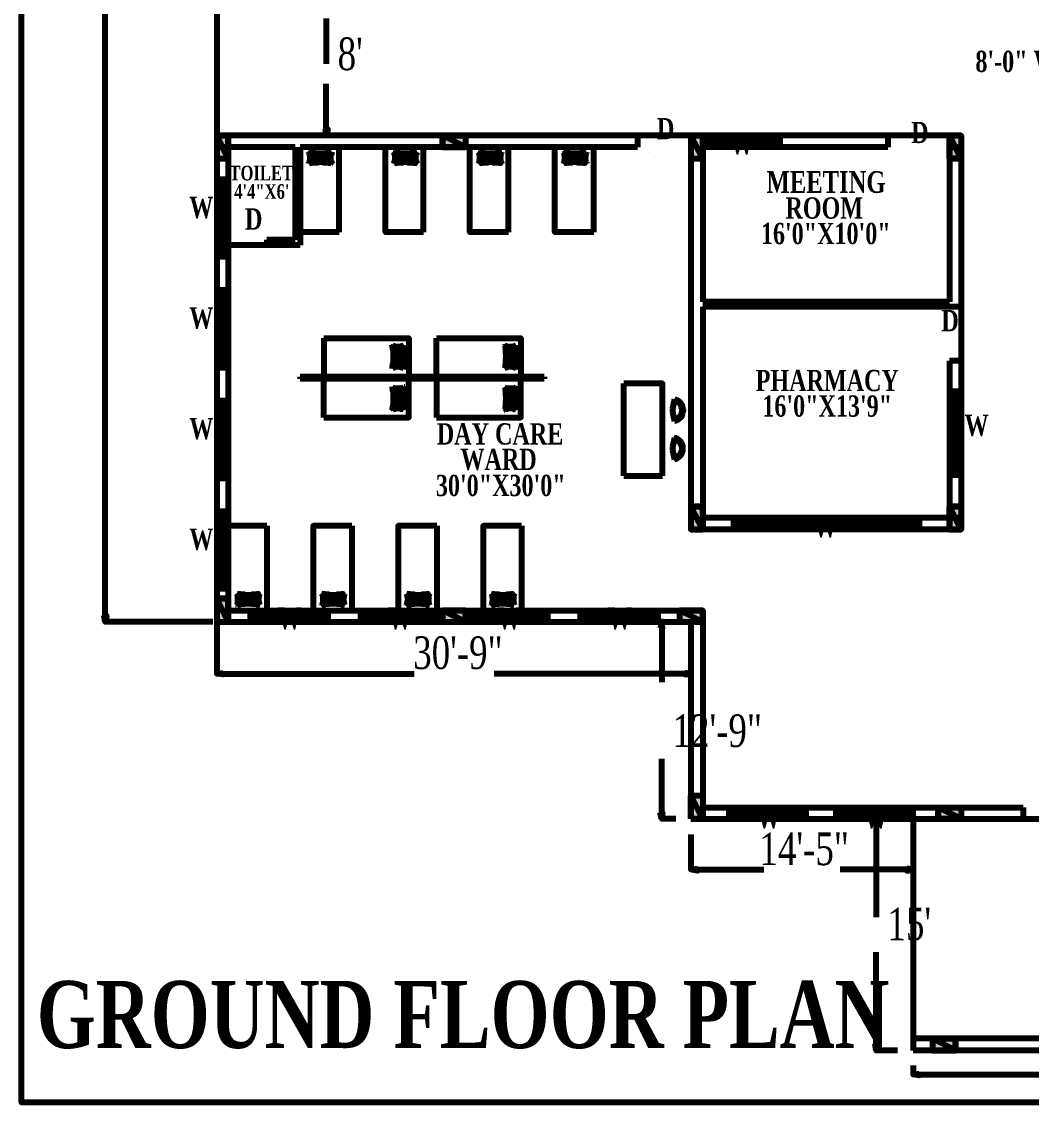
# Model space of a CAD drawing. Header units: inches. Extents: x -171 to -23, y 25 to 224.
# Drawn here: x -170.8 to -105.5, y 24.7 to 94.5 of the extents above; entities that cross this region are included whole.
import ezdxf

# ---------------------------------------------------------------- set-up
doc = ezdxf.new("R2010")
doc.units = ezdxf.units.IN
doc.header["$MEASUREMENT"] = 0
for name, color, linetype, lineweight in [('H', 7, 'CONTINUOUS', 100), ('P', 250, 'CONTINUOUS', 100), ('Text', 250, 'CONTINUOUS', 100)]:
    doc.layers.add(name, color=color, linetype=linetype, lineweight=lineweight)
doc.styles.get("Standard").update_dxf_attribs({"font": 'txt', "width": 0.75})

msp = doc.modelspace()

# ---------------------------------------------------------------- hatches: boundary and pattern name
at = {"layer": 'H', "linetype": 'Continuous'}
for color, points in [(0, [(-151.121, 87.593), (-150.968, 87.593), (-151.059, 87.195)]), (1, [(-157.414, 85.699), (-158.147, 87.195), (-158.147, 85.699), (-157.414, 85.699), (-158.147, 87.195), (-157.414, 87.195)]), (1, [(-142.048, 86.432), (-143.544, 87.195), (-143.544, 86.432), (-142.048, 86.432), (-143.544, 87.195), (-142.048, 87.195)]), (1, [(-126.712, 85.699), (-127.476, 87.195), (-127.476, 85.699), (-126.712, 85.699), (-127.476, 87.195), (-126.712, 87.195)]), (1, [(-110.002, 85.699), (-110.766, 87.195), (-110.766, 85.699), (-110.002, 85.699), (-110.766, 87.195), (-110.002, 87.195)]), (1, [(-126.712, 61.718), (-127.476, 63.215), (-127.476, 61.718), (-126.712, 61.718), (-127.476, 63.215), (-126.712, 63.215)]), (1, [(-110.002, 61.718), (-110.766, 63.215), (-110.766, 61.718), (-110.002, 61.718), (-110.766, 63.215), (-110.002, 63.215)]), (1, [(-157.414, 55.761), (-158.147, 57.258), (-158.147, 55.761), (-157.414, 55.761), (-158.147, 57.258), (-157.414, 57.258)]), (0, [(-165.417, 56.158), (-165.265, 56.158), (-165.356, 55.761)]), (1, [(-142.048, 55.761), (-143.544, 56.494), (-143.544, 55.761), (-142.048, 55.761), (-143.544, 56.494), (-142.048, 56.494)]), (1, [(-126.712, 55.761), (-128.209, 56.494), (-128.209, 55.761), (-126.712, 55.761), (-128.209, 56.494), (-126.712, 56.494)]), (0, [(-129.461, 55.333), (-129.309, 55.333), (-129.37, 55.761)]), (0, [(-157.719, 52.461), (-157.719, 52.339), (-158.147, 52.4)]), (0, [(-127.873, 52.461), (-127.873, 52.339), (-127.476, 52.4)]), (1, [(-126.712, 43.022), (-127.476, 44.519), (-127.476, 43.022), (-126.712, 43.022), (-127.476, 44.519), (-126.712, 44.519)]), (0, [(-129.461, 43.419), (-129.309, 43.419), (-129.37, 43.022)]), (1, [(-110.002, 43.022), (-111.499, 43.755), (-111.499, 43.022), (-110.002, 43.022), (-111.499, 43.755), (-110.002, 43.755)]), (0, [(-115.562, 42.594), (-115.44, 42.594), (-115.501, 43.022)]), (0, [(-127.048, 39.814), (-127.048, 39.662), (-127.476, 39.753)]), (0, [(-113.515, 39.814), (-113.515, 39.662), (-113.118, 39.753)]), (1, [(-110.368, 28.053), (-111.865, 28.817), (-111.865, 28.053), (-110.368, 28.053), (-111.865, 28.817), (-110.368, 28.817)]), (0, [(-115.562, 28.481), (-115.44, 28.481), (-115.501, 28.053)]), (0, [(-112.721, 26.556), (-112.721, 26.434), (-113.118, 26.495)])]:
    msp.add_hatch(color=color, dxfattribs=at).paths.add_polyline_path(points)

# ---------------------------------------------------------------- linework, layer by layer
at = {"layer": 'P', "color": 0, "linetype": 'Continuous'}
for points in [[(-34.882, 224.39), (-34.882, 24.693), (-170.763, 24.693), (-170.763, 224.39)], [(-165.356, 56.158), (-165.356, 127.337)], [(-158.147, 95.169), (-158.147, 55.761)], [(-151.059, 94.741), (-151.059, 91.808)], [(-151.059, 87.593), (-151.059, 90.525)], [(-151.121, 87.593), (-150.968, 87.593), (-151.059, 87.195), (-151.121, 87.593)], [(-127.476, 87.195), (-158.147, 87.195)], [(-157.414, 87.195), (-157.414, 76.351), (-157.414, 71.463)], [(-150.998, 87.195), (-151.059, 87.195)], [(-130.928, 87.195), (-130.928, 86.432)], [(-110.002, 87.195), (-126.712, 87.195)], [(-126.712, 87.195), (-126.712, 76.442)], [(-126.712, 86.432), (-126.712, 87.195), (-126.712, 86.432)], [(-126.712, 86.89), (-121.733, 86.89)], [(-126.712, 86.707), (-121.733, 86.707)], [(-121.733, 87.195), (-121.733, 86.432)], [(-114.737, 87.195), (-114.737, 86.432)], [(-110.766, 87.195), (-110.766, 76.442)], [(-110.002, 87.195), (-110.002, 61.718)], [(-153.076, 86.432), (-157.414, 86.432)], [(-153.412, 86.432), (-154.389, 86.432)], [(-153.076, 86.432), (-153.076, 80.444)], [(-142.048, 86.432), (-152.74, 86.432)], [(-130.928, 86.432), (-142.048, 86.432), (-152.74, 86.432)], [(-152.74, 86.432), (-152.74, 80.108)], [(-152.74, 86.432), (-152.74, 83.01), (-152.74, 86.432)], [(-150.235, 80.933), (-152.74, 80.933), (-152.74, 86.432)], [(-152.19, 85.363), (-152.159, 85.454), (-152.129, 85.546), (-152.098, 85.637), (-152.098, 85.729), (-152.098, 85.851), (-152.129, 85.943), (-152.159, 86.035), (-152.19, 86.126)], [(-152.19, 86.126), (-152.098, 86.096), (-152.006, 86.096), (-151.915, 86.065), (-151.823, 86.065), (-151.701, 86.035), (-151.609, 86.035), (-151.518, 86.035), (-151.426, 86.035), (-151.334, 86.035), (-151.243, 86.035), (-151.151, 86.035), (-151.059, 86.065), (-150.968, 86.065), (-150.876, 86.096), (-150.785, 86.096), (-150.693, 86.126)], [(-152.159, 86.096), (-152.19, 86.096)], [(-151.518, 86.004), (-152.19, 85.363)], [(-152.068, 86.096), (-152.159, 85.974)], [(-151.915, 86.065), (-152.129, 85.851)], [(-151.793, 86.035), (-152.129, 85.699)], [(-151.67, 86.004), (-152.129, 85.546)], [(-151.365, 86.004), (-152.006, 85.393)], [(-151.212, 86.035), (-151.823, 85.424)], [(-151.059, 86.035), (-151.67, 85.424)], [(-150.907, 86.065), (-151.518, 85.454)], [(-150.693, 86.096), (-151.365, 85.454)], [(-150.693, 86.126), (-150.723, 86.035), (-150.754, 85.943), (-150.785, 85.851), (-150.785, 85.729), (-150.785, 85.637), (-150.754, 85.546), (-150.723, 85.454), (-150.693, 85.363)], [(-150.235, 80.933), (-150.235, 86.432)], [(-147.241, 80.933), (-147.241, 86.432)], [(-144.766, 80.933), (-147.241, 80.933), (-147.241, 86.432)], [(-146.691, 86.096), (-146.722, 86.096)], [(-146.691, 85.363), (-146.66, 85.454), (-146.63, 85.546), (-146.599, 85.637), (-146.599, 85.729), (-146.599, 85.851), (-146.63, 85.943), (-146.66, 86.035), (-146.691, 86.126)], [(-146.691, 86.126), (-146.599, 86.096), (-146.508, 86.096), (-146.416, 86.065), (-146.324, 86.065), (-146.233, 86.035), (-146.141, 86.035), (-146.049, 86.035), (-145.958, 86.035), (-145.866, 86.035), (-145.775, 86.035), (-145.683, 86.035), (-145.591, 86.065), (-145.469, 86.065), (-145.377, 86.096), (-145.286, 86.096), (-145.194, 86.126)], [(-146.019, 86.004), (-146.691, 85.363)], [(-146.569, 86.096), (-146.66, 85.974)], [(-146.416, 86.065), (-146.66, 85.851)], [(-146.172, 86.004), (-146.66, 85.546)], [(-146.324, 86.035), (-146.63, 85.699)], [(-145.866, 86.004), (-146.508, 85.393)], [(-145.713, 86.035), (-146.324, 85.424)], [(-145.561, 86.035), (-146.172, 85.424)], [(-145.408, 86.065), (-146.019, 85.454)], [(-145.225, 86.096), (-145.866, 85.454)], [(-145.194, 86.126), (-145.225, 86.035), (-145.255, 85.943), (-145.286, 85.851), (-145.286, 85.729), (-145.286, 85.637), (-145.255, 85.546), (-145.225, 85.454), (-145.194, 85.363)], [(-144.766, 80.933), (-144.766, 86.432)], [(-141.773, 80.933), (-141.773, 86.432)], [(-139.268, 80.933), (-141.773, 80.933), (-141.773, 86.432)], [(-141.223, 85.363), (-141.162, 85.454), (-141.162, 85.546), (-141.131, 85.637), (-141.131, 85.729), (-141.131, 85.851), (-141.162, 85.943), (-141.162, 86.035), (-141.223, 86.126)], [(-141.192, 86.096), (-141.223, 86.096)], [(-141.192, 86.126), (-141.101, 86.096), (-141.009, 86.096), (-140.917, 86.065), (-140.826, 86.065), (-140.734, 86.035), (-140.642, 86.035), (-140.551, 86.035), (-140.459, 86.035), (-140.367, 86.035), (-140.276, 86.035), (-140.184, 86.035), (-140.092, 86.065), (-139.97, 86.065), (-139.879, 86.096), (-139.787, 86.096), (-139.695, 86.126)], [(-140.52, 86.004), (-141.192, 85.363)], [(-141.07, 86.096), (-141.162, 85.974)], [(-140.948, 86.065), (-141.162, 85.851)], [(-140.826, 86.035), (-141.162, 85.699)], [(-140.673, 86.004), (-141.162, 85.546)], [(-140.398, 86.004), (-141.009, 85.393)], [(-140.245, 86.035), (-140.826, 85.424)], [(-140.062, 86.035), (-140.673, 85.424)], [(-139.909, 86.065), (-140.52, 85.454)], [(-139.726, 86.096), (-140.398, 85.454)], [(-139.726, 86.126), (-139.756, 86.035), (-139.787, 85.943), (-139.787, 85.851), (-139.818, 85.729), (-139.787, 85.637), (-139.787, 85.546), (-139.756, 85.454), (-139.726, 85.363)], [(-139.268, 80.933), (-139.268, 86.432)], [(-136.274, 80.933), (-136.274, 86.432)], [(-133.769, 80.933), (-136.274, 80.933), (-136.274, 86.432)], [(-135.724, 85.363), (-135.663, 85.454), (-135.663, 85.546), (-135.632, 85.637), (-135.632, 85.729), (-135.632, 85.851), (-135.663, 85.943), (-135.663, 86.035), (-135.724, 86.126)], [(-135.724, 86.126), (-135.632, 86.096), (-135.541, 86.096), (-135.449, 86.065), (-135.357, 86.065), (-135.266, 86.035), (-135.174, 86.035), (-135.082, 86.035), (-134.991, 86.035), (-134.899, 86.035), (-134.777, 86.035), (-134.685, 86.035), (-134.594, 86.065), (-134.502, 86.065), (-134.41, 86.096), (-134.319, 86.096), (-134.227, 86.126)], [(-135.724, 86.096), (-135.724, 86.096)], [(-135.052, 86.004), (-135.724, 85.363)], [(-135.571, 86.096), (-135.693, 85.974)], [(-135.449, 86.065), (-135.663, 85.851)], [(-135.327, 86.035), (-135.663, 85.699)], [(-135.174, 86.004), (-135.663, 85.546)], [(-134.899, 86.004), (-135.541, 85.393)], [(-134.746, 86.035), (-135.357, 85.424)], [(-134.594, 86.035), (-135.205, 85.424)], [(-134.41, 86.065), (-135.052, 85.454)], [(-134.227, 86.096), (-134.899, 85.454)], [(-134.227, 86.126), (-134.258, 86.035), (-134.288, 85.943), (-134.288, 85.851), (-134.319, 85.729), (-134.288, 85.637), (-134.288, 85.546), (-134.258, 85.454), (-134.227, 85.363)], [(-133.769, 80.933), (-133.769, 86.432)], [(-130.225, 86.096), (-130.225, 86.096)], [(-127.476, 86.432), (-127.476, 61.718)], [(-114.737, 86.432), (-126.712, 86.432)], [(-150.693, 85.363), (-150.785, 85.393), (-150.876, 85.393), (-150.968, 85.424), (-151.059, 85.424), (-151.151, 85.424), (-151.243, 85.424), (-151.334, 85.454), (-151.426, 85.454), (-151.518, 85.454), (-151.609, 85.424), (-151.701, 85.424), (-151.823, 85.424), (-151.915, 85.424), (-152.006, 85.393), (-152.098, 85.393), (-152.19, 85.363)], [(-150.785, 85.882), (-151.212, 85.424)], [(-150.785, 85.729), (-151.09, 85.424)], [(-150.785, 85.607), (-150.968, 85.393)], [(-150.723, 85.454), (-150.815, 85.363)], [(-150.723, 85.363), (-150.723, 85.363)], [(-145.194, 85.363), (-145.286, 85.393), (-145.377, 85.393), (-145.469, 85.424), (-145.591, 85.424), (-145.683, 85.424), (-145.775, 85.424), (-145.866, 85.454), (-145.958, 85.454), (-146.049, 85.454), (-146.141, 85.424), (-146.233, 85.424), (-146.324, 85.424), (-146.416, 85.424), (-146.508, 85.393), (-146.599, 85.393), (-146.691, 85.363)], [(-145.286, 85.882), (-145.744, 85.424)], [(-145.316, 85.729), (-145.622, 85.424)], [(-145.286, 85.607), (-145.469, 85.393)], [(-145.255, 85.454), (-145.347, 85.363)], [(-145.225, 85.363), (-145.225, 85.363)], [(-139.695, 85.363), (-139.787, 85.393), (-139.879, 85.393), (-139.97, 85.424), (-140.092, 85.424), (-140.184, 85.424), (-140.276, 85.424), (-140.367, 85.454), (-140.459, 85.454), (-140.551, 85.454), (-140.642, 85.424), (-140.734, 85.424), (-140.826, 85.424), (-140.917, 85.424), (-141.009, 85.393), (-141.101, 85.393), (-141.192, 85.363)], [(-139.818, 85.882), (-140.245, 85.424)], [(-139.818, 85.729), (-140.123, 85.424)], [(-139.818, 85.607), (-139.97, 85.393)], [(-139.756, 85.454), (-139.848, 85.363)], [(-139.726, 85.363), (-139.726, 85.363)], [(-134.227, 85.363), (-134.319, 85.393), (-134.41, 85.393), (-134.502, 85.424), (-134.594, 85.424), (-134.685, 85.424), (-134.777, 85.424), (-134.899, 85.454), (-134.991, 85.454), (-135.082, 85.454), (-135.174, 85.424), (-135.266, 85.424), (-135.357, 85.424), (-135.449, 85.424), (-135.541, 85.393), (-135.632, 85.393), (-135.724, 85.363)], [(-134.319, 85.882), (-134.777, 85.424)], [(-134.319, 85.729), (-134.624, 85.424)], [(-134.319, 85.607), (-134.502, 85.393)], [(-134.288, 85.454), (-134.38, 85.363)], [(-134.227, 85.363), (-134.227, 85.363)], [(-158.147, 84.354), (-157.414, 84.354)], [(-157.841, 79.375), (-157.841, 84.354)], [(-157.689, 79.375), (-157.689, 84.354)], [(-153.076, 80.444), (-154.909, 80.444)], [(-154.909, 80.444), (-154.909, 80.108)], [(-152.74, 80.108), (-157.414, 80.108)], [(-158.147, 79.375), (-157.414, 79.375)], [(-158.147, 77.206), (-157.414, 77.206)], [(-157.841, 72.196), (-157.841, 77.206)], [(-157.689, 72.196), (-157.689, 77.206)], [(-110.766, 76.442), (-126.712, 76.442)], [(-110.002, 76.106), (-126.712, 76.106)], [(-126.712, 76.106), (-126.712, 62.481)], [(-151.212, 74.09), (-151.212, 71.585)], [(-151.212, 74.09), (-145.713, 74.09), (-145.713, 71.585)], [(-145.713, 74.09), (-145.713, 71.585)], [(-138.473, 74.09), (-138.473, 71.585), (-143.942, 71.585), (-143.942, 74.09)], [(-143.942, 74.09), (-138.473, 74.09), (-138.473, 71.585)], [(-146.813, 73.632), (-146.813, 73.601)], [(-146.783, 73.632), (-146.691, 73.601), (-146.599, 73.571), (-146.508, 73.54), (-146.416, 73.54), (-146.324, 73.54), (-146.233, 73.571), (-146.141, 73.601), (-146.049, 73.632)], [(-146.783, 72.135), (-146.783, 72.227), (-146.752, 72.349), (-146.752, 72.44), (-146.722, 72.532), (-146.722, 72.624), (-146.722, 72.715), (-146.722, 72.807), (-146.722, 72.899), (-146.722, 72.99), (-146.722, 73.082), (-146.722, 73.174), (-146.722, 73.265), (-146.752, 73.357), (-146.752, 73.448), (-146.783, 73.54), (-146.783, 73.632)], [(-146.691, 73.601), (-146.783, 73.51)], [(-146.569, 73.571), (-146.752, 73.357)], [(-146.447, 73.54), (-146.752, 73.235)], [(-146.08, 73.632), (-146.722, 72.96)], [(-146.263, 73.571), (-146.722, 73.112)], [(-146.111, 73.448), (-146.722, 72.807)], [(-145.958, 73.632), (-145.988, 73.54), (-146.019, 73.448), (-146.019, 73.357), (-146.019, 73.265), (-146.049, 73.174), (-146.049, 73.082), (-146.049, 72.99), (-146.049, 72.899), (-146.049, 72.807), (-146.049, 72.715), (-146.049, 72.624), (-146.019, 72.532), (-146.019, 72.44), (-146.019, 72.349), (-145.988, 72.227), (-145.958, 72.135)], [(-139.512, 73.632), (-139.543, 73.601)], [(-139.543, 73.632), (-139.451, 73.601), (-139.359, 73.571), (-139.268, 73.54), (-139.145, 73.54), (-139.054, 73.54), (-138.962, 73.571), (-138.871, 73.601), (-138.779, 73.632)], [(-139.512, 72.135), (-139.481, 72.227), (-139.481, 72.349), (-139.451, 72.44), (-139.451, 72.532), (-139.451, 72.624), (-139.451, 72.715), (-139.42, 72.807), (-139.42, 72.899), (-139.42, 72.99), (-139.451, 73.082), (-139.451, 73.174), (-139.451, 73.265), (-139.451, 73.357), (-139.481, 73.448), (-139.481, 73.54), (-139.512, 73.632)], [(-139.42, 73.601), (-139.512, 73.51)], [(-139.298, 73.571), (-139.512, 73.357)], [(-139.176, 73.54), (-139.481, 73.235)], [(-138.809, 73.632), (-139.451, 72.96)], [(-139.023, 73.571), (-139.451, 73.112)], [(-138.809, 73.448), (-139.451, 72.807)], [(-138.718, 73.632), (-138.718, 73.54), (-138.748, 73.448), (-138.748, 73.357), (-138.779, 73.265), (-138.779, 73.174), (-138.779, 73.082), (-138.779, 72.99), (-138.809, 72.899), (-138.779, 72.807), (-138.779, 72.715), (-138.779, 72.624), (-138.779, 72.532), (-138.748, 72.44), (-138.748, 72.349), (-138.718, 72.227), (-138.718, 72.135)], [(-146.141, 72.807), (-146.813, 72.165)], [(-146.141, 72.96), (-146.783, 72.349)], [(-146.141, 73.112), (-146.752, 72.501)], [(-146.111, 73.265), (-146.722, 72.654)], [(-146.141, 72.654), (-146.63, 72.196)], [(-138.871, 72.807), (-139.543, 72.165)], [(-138.871, 72.96), (-139.512, 72.349)], [(-138.871, 73.112), (-139.481, 72.501)], [(-138.84, 73.265), (-139.451, 72.654)], [(-138.871, 72.654), (-139.359, 72.196)], [(-158.147, 72.196), (-157.414, 72.196)], [(-146.049, 72.135), (-146.141, 72.165), (-146.233, 72.196), (-146.324, 72.227), (-146.416, 72.227), (-146.508, 72.227), (-146.599, 72.196), (-146.691, 72.165), (-146.783, 72.135)], [(-146.111, 72.532), (-146.447, 72.227)], [(-146.111, 72.41), (-146.324, 72.196)], [(-146.019, 72.257), (-146.111, 72.165)], [(-145.988, 72.165), (-146.019, 72.135)], [(-138.779, 72.135), (-138.871, 72.165), (-138.962, 72.196), (-139.054, 72.227), (-139.145, 72.227), (-139.268, 72.227), (-139.359, 72.196), (-139.451, 72.165), (-139.543, 72.135)], [(-138.871, 72.532), (-139.176, 72.227)], [(-138.84, 72.41), (-139.023, 72.196)], [(-138.718, 72.257), (-138.84, 72.165)], [(-138.718, 72.165), (-138.718, 72.135)], [(-110.002, 72.624), (-110.766, 72.624)], [(-110.766, 72.624), (-110.766, 62.481)], [(-157.414, 71.585), (-157.414, 65.048), (-157.414, 59.915), (-157.414, 56.494)], [(-136.976, 71.585), (-152.74, 71.585)], [(-152.74, 71.585), (-152.74, 71.463)], [(-136.976, 71.463), (-152.74, 71.463)], [(-151.212, 68.958), (-151.212, 71.463)], [(-151.212, 68.958), (-145.713, 68.958), (-145.713, 71.463)], [(-145.713, 68.958), (-145.713, 71.463)], [(-138.473, 68.958), (-138.473, 71.463), (-143.942, 71.463), (-143.942, 68.958)], [(-143.942, 68.958), (-138.473, 68.958), (-138.473, 71.463)], [(-136.976, 71.585), (-136.976, 71.463)], [(-146.141, 70.241), (-146.813, 70.913)], [(-146.783, 69.447), (-146.783, 69.538), (-146.752, 69.63), (-146.752, 69.722), (-146.722, 69.813), (-146.722, 69.905), (-146.722, 69.996), (-146.722, 70.088), (-146.722, 70.18), (-146.722, 70.271), (-146.722, 70.363), (-146.722, 70.485), (-146.722, 70.577), (-146.752, 70.669), (-146.752, 70.76), (-146.783, 70.852), (-146.783, 70.943)], [(-146.783, 70.913), (-146.691, 70.882), (-146.599, 70.852), (-146.508, 70.852), (-146.416, 70.852), (-146.324, 70.852), (-146.233, 70.852), (-146.141, 70.882), (-146.049, 70.913)], [(-146.141, 70.088), (-146.783, 70.73)], [(-146.141, 70.363), (-146.63, 70.852)], [(-146.111, 70.516), (-146.447, 70.852)], [(-146.111, 70.669), (-146.324, 70.852)], [(-146.019, 70.76), (-146.111, 70.882)], [(-145.958, 70.943), (-145.988, 70.852), (-146.019, 70.76), (-146.019, 70.669), (-146.019, 70.577), (-146.049, 70.485), (-146.049, 70.363), (-146.049, 70.271), (-146.049, 70.18), (-146.049, 70.088), (-146.049, 69.996), (-146.049, 69.905), (-146.019, 69.813), (-146.019, 69.722), (-146.019, 69.63), (-145.988, 69.538), (-145.958, 69.447)], [(-145.988, 70.913), (-146.019, 70.913)], [(-138.871, 70.241), (-139.543, 70.913)], [(-139.543, 70.913), (-139.451, 70.882), (-139.359, 70.852), (-139.268, 70.852), (-139.145, 70.852), (-139.054, 70.852), (-138.962, 70.852), (-138.871, 70.882), (-138.779, 70.913)], [(-139.512, 69.447), (-139.481, 69.538), (-139.481, 69.63), (-139.451, 69.722), (-139.451, 69.813), (-139.451, 69.905), (-139.451, 69.996), (-139.42, 70.088), (-139.42, 70.18), (-139.42, 70.271), (-139.451, 70.363), (-139.451, 70.485), (-139.451, 70.577), (-139.451, 70.669), (-139.481, 70.76), (-139.481, 70.852), (-139.512, 70.943)], [(-138.871, 70.088), (-139.512, 70.73)], [(-138.871, 70.363), (-139.359, 70.852)], [(-138.871, 70.516), (-139.176, 70.852)], [(-138.84, 70.669), (-139.023, 70.852)], [(-138.718, 70.76), (-138.84, 70.882)], [(-138.718, 70.943), (-138.718, 70.852), (-138.748, 70.76), (-138.748, 70.669), (-138.779, 70.577), (-138.779, 70.485), (-138.779, 70.363), (-138.779, 70.271), (-138.809, 70.18), (-138.779, 70.088), (-138.779, 69.996), (-138.779, 69.905), (-138.779, 69.813), (-138.748, 69.722), (-138.748, 69.63), (-138.718, 69.538), (-138.718, 69.447)], [(-138.718, 70.913), (-138.718, 70.913)], [(-131.814, 65.2), (-131.814, 71.157)], [(-129.309, 65.2), (-129.309, 71.157), (-131.814, 71.157)], [(-110.002, 70.638), (-110.766, 70.638)], [(-110.43, 70.638), (-110.43, 65.231)], [(-110.277, 70.638), (-110.277, 65.231)], [(-158.147, 70.058), (-157.414, 70.058)], [(-157.841, 65.048), (-157.841, 70.058)], [(-157.689, 65.048), (-157.689, 70.058)], [(-146.141, 69.935), (-146.752, 70.546)], [(-146.111, 69.783), (-146.722, 70.394)], [(-146.111, 69.599), (-146.722, 70.241)], [(-146.08, 69.416), (-146.722, 70.088)], [(-146.263, 69.508), (-146.722, 69.966)], [(-138.871, 69.935), (-139.481, 70.546)], [(-138.84, 69.783), (-139.451, 70.394)], [(-138.809, 69.599), (-139.451, 70.241)], [(-138.809, 69.416), (-139.451, 70.088)], [(-139.023, 69.508), (-139.451, 69.966)], [(-128.545, 70.149), (-128.667, 69.538)], [(-128.576, 69.874), (-128.576, 69.874)], [(-128.545, 68.744), (-128.423, 68.775), (-128.301, 68.836), (-128.209, 68.897), (-128.117, 68.988), (-128.056, 69.08), (-128.026, 69.202), (-127.995, 69.324), (-127.965, 69.447), (-127.995, 69.569), (-128.026, 69.691), (-128.056, 69.783), (-128.117, 69.874), (-128.209, 69.966), (-128.301, 70.058), (-128.423, 70.088), (-128.545, 70.149)], [(-128.545, 68.805), (-128.453, 68.836), (-128.331, 68.897), (-128.27, 68.958), (-128.178, 69.049), (-128.117, 69.111), (-128.087, 69.233), (-128.056, 69.324), (-128.026, 69.447), (-128.056, 69.538), (-128.087, 69.66), (-128.117, 69.752), (-128.178, 69.844), (-128.27, 69.935), (-128.331, 69.996), (-128.453, 70.027), (-128.545, 70.088)], [(-128.514, 69.966), (-128.514, 69.966)], [(-128.453, 69.874), (-128.453, 69.874)], [(-128.423, 69.966), (-128.423, 69.966)], [(-128.362, 69.874), (-128.362, 69.874)], [(-128.27, 69.874), (-128.27, 69.874)], [(-146.813, 69.416), (-146.813, 69.416)], [(-146.691, 69.477), (-146.783, 69.569)], [(-146.049, 69.447), (-146.141, 69.508), (-146.233, 69.508), (-146.324, 69.538), (-146.416, 69.538), (-146.508, 69.538), (-146.599, 69.508), (-146.691, 69.508), (-146.783, 69.447)], [(-146.447, 69.508), (-146.752, 69.813)], [(-146.569, 69.508), (-146.752, 69.691)], [(-138.779, 69.447), (-138.871, 69.508), (-138.962, 69.508), (-139.054, 69.538), (-139.145, 69.538), (-139.268, 69.538), (-139.359, 69.508), (-139.451, 69.508), (-139.543, 69.447)], [(-139.512, 69.416), (-139.543, 69.416)], [(-139.298, 69.508), (-139.512, 69.691)], [(-139.42, 69.477), (-139.512, 69.569)], [(-139.176, 69.508), (-139.481, 69.813)], [(-128.667, 69.538), (-128.667, 69.447), (-128.667, 69.324)], [(-128.667, 69.447), (-128.667, 69.447)], [(-128.667, 69.324), (-128.545, 68.713)], [(-128.667, 69.233), (-128.667, 69.233)], [(-128.606, 69.752), (-128.606, 69.752)], [(-128.606, 69.538), (-128.606, 69.538)], [(-128.606, 69.355), (-128.606, 69.355)], [(-128.576, 69.66), (-128.576, 69.66)], [(-128.576, 69.447), (-128.576, 69.447)], [(-128.576, 69.233), (-128.576, 69.233)], [(-128.514, 69.752), (-128.514, 69.752)], [(-128.514, 69.538), (-128.514, 69.538)], [(-128.514, 69.355), (-128.514, 69.355)], [(-128.453, 69.66), (-128.453, 69.66)], [(-128.453, 69.447), (-128.453, 69.447)], [(-128.453, 69.233), (-128.453, 69.233)], [(-128.423, 69.752), (-128.423, 69.752)], [(-128.423, 69.538), (-128.423, 69.538)], [(-128.423, 69.355), (-128.423, 69.355)], [(-128.362, 69.66), (-128.362, 69.66)], [(-128.362, 69.447), (-128.362, 69.447)], [(-128.362, 69.233), (-128.362, 69.233)], [(-128.301, 69.752), (-128.301, 69.752)], [(-128.301, 69.538), (-128.301, 69.538)], [(-128.301, 69.355), (-128.301, 69.355)], [(-128.27, 69.66), (-128.27, 69.66)], [(-128.27, 69.447), (-128.27, 69.447)], [(-128.27, 69.233), (-128.27, 69.233)], [(-128.178, 69.752), (-128.178, 69.752)], [(-128.178, 69.538), (-128.178, 69.538)], [(-128.178, 69.355), (-128.178, 69.355)], [(-128.148, 69.66), (-128.148, 69.66)], [(-128.148, 69.447), (-128.148, 69.447)], [(-128.148, 69.233), (-128.148, 69.233)], [(-128.087, 69.538), (-128.087, 69.538)], [(-128.087, 69.355), (-128.087, 69.355)], [(-128.606, 69.111), (-128.606, 69.111)], [(-128.576, 69.049), (-128.576, 69.049)], [(-128.576, 68.805), (-128.576, 68.805)], [(-128.514, 69.111), (-128.514, 69.111)], [(-128.514, 68.927), (-128.514, 68.927)], [(-128.453, 69.049), (-128.453, 69.049)], [(-128.423, 69.111), (-128.423, 69.111)], [(-128.423, 68.927), (-128.423, 68.927)], [(-128.362, 69.049), (-128.362, 69.049)], [(-128.301, 69.111), (-128.301, 69.111)], [(-128.27, 69.049), (-128.27, 69.049)], [(-128.178, 69.111), (-128.178, 69.111)], [(-128.545, 67.644), (-128.667, 67.064)], [(-128.667, 67.064), (-128.667, 66.942), (-128.667, 66.85)], [(-128.606, 67.247), (-128.606, 67.247)], [(-128.606, 67.064), (-128.606, 67.064)], [(-128.576, 66.331), (-128.453, 66.361), (-128.362, 66.422), (-128.27, 66.483), (-128.209, 66.544), (-128.148, 66.636), (-128.087, 66.728), (-128.056, 66.85), (-128.056, 66.942), (-128.056, 67.064), (-128.087, 67.186), (-128.148, 67.278), (-128.209, 67.369), (-128.27, 67.43), (-128.362, 67.491), (-128.453, 67.553), (-128.576, 67.583)], [(-128.576, 67.369), (-128.576, 67.369)], [(-128.576, 67.155), (-128.576, 67.155)], [(-128.545, 66.27), (-128.423, 66.3), (-128.331, 66.361), (-128.24, 66.422), (-128.148, 66.514), (-128.087, 66.606), (-128.026, 66.728), (-127.995, 66.819), (-127.995, 66.942), (-127.995, 67.094), (-128.026, 67.186), (-128.087, 67.308), (-128.148, 67.4), (-128.24, 67.491), (-128.331, 67.553), (-128.423, 67.614), (-128.545, 67.644)], [(-128.514, 67.461), (-128.514, 67.461)], [(-128.514, 67.247), (-128.514, 67.247)], [(-128.514, 67.064), (-128.514, 67.064)], [(-128.453, 67.369), (-128.453, 67.369)], [(-128.453, 67.155), (-128.453, 67.155)], [(-128.423, 67.461), (-128.423, 67.461)], [(-128.423, 67.247), (-128.423, 67.247)], [(-128.423, 67.064), (-128.423, 67.064)], [(-128.362, 67.369), (-128.362, 67.369)], [(-128.362, 67.155), (-128.362, 67.155)], [(-128.301, 67.247), (-128.301, 67.247)], [(-128.301, 67.064), (-128.301, 67.064)], [(-128.27, 67.369), (-128.27, 67.369)], [(-128.27, 67.155), (-128.27, 67.155)], [(-128.178, 67.247), (-128.178, 67.247)], [(-128.178, 67.064), (-128.178, 67.064)], [(-128.148, 67.155), (-128.148, 67.155)], [(-128.087, 67.064), (-128.087, 67.064)], [(-128.667, 66.942), (-128.667, 66.942)], [(-128.667, 66.85), (-128.545, 66.239)], [(-128.667, 66.758), (-128.667, 66.758)], [(-128.606, 66.85), (-128.606, 66.85)], [(-128.606, 66.636), (-128.606, 66.636)], [(-128.576, 66.942), (-128.576, 66.942)], [(-128.576, 66.758), (-128.576, 66.758)], [(-128.576, 66.514), (-128.576, 66.514)], [(-128.514, 66.85), (-128.514, 66.85)], [(-128.514, 66.636), (-128.514, 66.636)], [(-128.514, 66.453), (-128.514, 66.453)], [(-128.453, 66.942), (-128.453, 66.942)], [(-128.453, 66.758), (-128.453, 66.758)], [(-128.453, 66.514), (-128.453, 66.514)], [(-128.423, 66.85), (-128.423, 66.85)], [(-128.423, 66.636), (-128.423, 66.636)], [(-128.423, 66.453), (-128.423, 66.453)], [(-128.362, 66.942), (-128.362, 66.942)], [(-128.362, 66.758), (-128.362, 66.758)], [(-128.362, 66.514), (-128.362, 66.514)], [(-128.301, 66.85), (-128.301, 66.85)], [(-128.301, 66.636), (-128.301, 66.636)], [(-128.27, 66.942), (-128.27, 66.942)], [(-128.27, 66.758), (-128.27, 66.758)], [(-128.27, 66.514), (-128.27, 66.514)], [(-128.178, 66.85), (-128.178, 66.85)], [(-128.178, 66.636), (-128.178, 66.636)], [(-128.148, 66.942), (-128.148, 66.942)], [(-128.148, 66.758), (-128.148, 66.758)], [(-128.087, 66.85), (-128.087, 66.85)], [(-128.576, 66.331), (-128.576, 66.331)], [(-158.147, 65.048), (-157.414, 65.048)], [(-157.414, 65.048), (-157.414, 60.251)], [(-131.814, 65.2), (-129.309, 65.2)], [(-110.002, 65.231), (-110.766, 65.231)], [(-158.147, 62.909), (-157.414, 62.909)], [(-157.841, 57.899), (-157.841, 62.909)], [(-157.689, 57.899), (-157.689, 62.909)], [(-110.766, 62.481), (-126.712, 62.481)], [(-124.726, 62.481), (-124.726, 61.718)], [(-112.721, 62.207), (-124.726, 62.207)], [(-112.721, 62.481), (-112.721, 61.718)], [(-154.909, 61.962), (-157.414, 61.962), (-157.414, 56.494)], [(-154.909, 61.962), (-154.909, 56.494)], [(-151.915, 61.962), (-151.915, 56.494)], [(-149.41, 61.962), (-151.915, 61.962), (-151.915, 56.494)], [(-149.41, 61.962), (-149.41, 56.494)], [(-146.416, 61.962), (-146.416, 56.494)], [(-143.911, 61.962), (-146.416, 61.962), (-146.416, 56.494)], [(-143.911, 61.962), (-143.911, 56.494)], [(-140.917, 61.962), (-140.917, 56.494)], [(-138.443, 61.962), (-140.917, 61.962), (-140.917, 56.494)], [(-138.443, 61.962), (-138.443, 56.494)], [(-110.002, 61.718), (-127.476, 61.718)], [(-112.721, 62.023), (-124.726, 62.023)], [(-157.414, 59.915), (-157.414, 56.494)], [(-158.147, 57.899), (-157.414, 57.899)], [(-156.864, 56.83), (-156.803, 56.922), (-156.772, 57.013), (-156.772, 57.105), (-156.772, 57.227), (-156.772, 57.319), (-156.772, 57.41), (-156.803, 57.502), (-156.864, 57.594)], [(-156.833, 57.594), (-156.742, 57.563), (-156.65, 57.563), (-156.558, 57.533), (-156.467, 57.533), (-156.375, 57.533), (-156.283, 57.502), (-156.192, 57.502), (-156.1, 57.502), (-156.008, 57.502), (-155.917, 57.502), (-155.825, 57.533), (-155.703, 57.533), (-155.611, 57.533), (-155.52, 57.563), (-155.428, 57.563), (-155.336, 57.594)], [(-156.161, 56.922), (-156.833, 57.563)], [(-156.314, 56.891), (-156.772, 57.38)], [(-156.008, 56.891), (-156.65, 57.533)], [(-155.856, 56.891), (-156.467, 57.502)], [(-155.703, 56.861), (-156.314, 57.502)], [(-155.52, 56.861), (-156.161, 57.502)], [(-155.367, 56.83), (-156.008, 57.502)], [(-155.428, 57.044), (-155.886, 57.502)], [(-155.459, 57.197), (-155.764, 57.502)], [(-155.428, 57.319), (-155.611, 57.533)], [(-155.397, 57.471), (-155.489, 57.563)], [(-155.367, 57.594), (-155.397, 57.502), (-155.428, 57.41), (-155.428, 57.319), (-155.459, 57.227), (-155.428, 57.105), (-155.428, 57.013), (-155.397, 56.922), (-155.367, 56.83)], [(-155.367, 57.563), (-155.367, 57.563)], [(-151.365, 56.83), (-151.304, 56.922), (-151.273, 57.013), (-151.273, 57.105), (-151.273, 57.227), (-151.273, 57.319), (-151.273, 57.41), (-151.304, 57.502), (-151.365, 57.594)], [(-151.365, 57.594), (-151.273, 57.563), (-151.182, 57.563), (-151.09, 57.533), (-150.998, 57.533), (-150.907, 57.533), (-150.815, 57.502), (-150.723, 57.502), (-150.632, 57.502), (-150.51, 57.502), (-150.418, 57.502), (-150.326, 57.533), (-150.235, 57.533), (-150.143, 57.533), (-150.051, 57.563), (-149.96, 57.563), (-149.868, 57.594)], [(-150.693, 56.922), (-151.365, 57.563)], [(-150.815, 56.891), (-151.304, 57.38)], [(-150.54, 56.891), (-151.151, 57.533)], [(-150.387, 56.891), (-150.998, 57.502)], [(-150.235, 56.861), (-150.815, 57.502)], [(-150.051, 56.861), (-150.662, 57.502)], [(-149.868, 56.83), (-150.54, 57.502)], [(-149.96, 57.044), (-150.387, 57.502)], [(-149.96, 57.197), (-150.265, 57.502)], [(-149.96, 57.319), (-150.112, 57.533)], [(-149.929, 57.471), (-150.021, 57.563)], [(-149.868, 57.594), (-149.899, 57.502), (-149.929, 57.41), (-149.929, 57.319), (-149.96, 57.227), (-149.929, 57.105), (-149.929, 57.013), (-149.899, 56.922), (-149.868, 56.83)], [(-149.868, 57.563), (-149.868, 57.563)], [(-145.866, 56.83), (-145.836, 56.922), (-145.805, 57.013), (-145.805, 57.105), (-145.775, 57.227), (-145.805, 57.319), (-145.805, 57.41), (-145.836, 57.502), (-145.866, 57.594)], [(-145.866, 57.594), (-145.775, 57.563), (-145.683, 57.563), (-145.591, 57.533), (-145.5, 57.533), (-145.408, 57.533), (-145.316, 57.502), (-145.225, 57.502), (-145.133, 57.502), (-145.011, 57.502), (-144.919, 57.502), (-144.828, 57.533), (-144.736, 57.533), (-144.644, 57.533), (-144.553, 57.563), (-144.461, 57.563), (-144.369, 57.594)], [(-145.194, 56.922), (-145.866, 57.563)], [(-145.347, 56.891), (-145.805, 57.38)], [(-145.041, 56.891), (-145.683, 57.533)], [(-144.889, 56.891), (-145.5, 57.502)], [(-144.736, 56.861), (-145.347, 57.502)], [(-144.553, 56.861), (-145.194, 57.502)], [(-144.369, 56.83), (-145.041, 57.502)], [(-144.461, 57.044), (-144.919, 57.502)], [(-144.461, 57.197), (-144.766, 57.502)], [(-144.461, 57.319), (-144.644, 57.533)], [(-144.43, 57.471), (-144.522, 57.563)], [(-144.4, 57.594), (-144.43, 57.502), (-144.461, 57.41), (-144.461, 57.319), (-144.461, 57.227), (-144.461, 57.105), (-144.461, 57.013), (-144.43, 56.922), (-144.4, 56.83)], [(-144.369, 57.563), (-144.369, 57.563)], [(-140.398, 57.594), (-140.306, 57.563), (-140.215, 57.563), (-140.123, 57.533), (-140.031, 57.533), (-139.94, 57.533), (-139.818, 57.502), (-139.726, 57.502), (-139.634, 57.502), (-139.543, 57.502), (-139.451, 57.502), (-139.359, 57.533), (-139.268, 57.533), (-139.176, 57.533), (-139.084, 57.563), (-138.993, 57.563), (-138.901, 57.594)], [(-140.367, 56.83), (-140.337, 56.922), (-140.306, 57.013), (-140.306, 57.105), (-140.276, 57.227), (-140.306, 57.319), (-140.306, 57.41), (-140.337, 57.502), (-140.367, 57.594)], [(-139.726, 56.922), (-140.367, 57.563)], [(-139.848, 56.891), (-140.337, 57.38)], [(-139.573, 56.891), (-140.184, 57.533)], [(-139.42, 56.891), (-140.031, 57.502)], [(-139.268, 56.861), (-139.848, 57.502)], [(-139.084, 56.861), (-139.695, 57.502)], [(-138.901, 56.83), (-139.573, 57.502)], [(-138.962, 57.044), (-139.42, 57.502)], [(-138.962, 57.197), (-139.268, 57.502)], [(-138.962, 57.319), (-139.145, 57.533)], [(-138.962, 57.471), (-139.023, 57.563)], [(-138.901, 57.594), (-138.932, 57.502), (-138.962, 57.41), (-138.962, 57.319), (-138.962, 57.227), (-138.962, 57.105), (-138.962, 57.013), (-138.932, 56.922), (-138.901, 56.83)], [(-138.901, 57.563), (-138.901, 57.563)], [(-156.833, 56.83), (-156.864, 56.861)], [(-155.336, 56.83), (-155.428, 56.861), (-155.52, 56.861), (-155.611, 56.891), (-155.703, 56.891), (-155.825, 56.891), (-155.917, 56.922), (-156.008, 56.922), (-156.1, 56.922), (-156.192, 56.922), (-156.283, 56.922), (-156.375, 56.891), (-156.467, 56.891), (-156.558, 56.891), (-156.65, 56.861), (-156.742, 56.861), (-156.833, 56.83)], [(-156.711, 56.861), (-156.803, 56.952)], [(-156.467, 56.891), (-156.772, 57.197)], [(-156.589, 56.861), (-156.772, 57.074)], [(-149.868, 56.83), (-149.96, 56.861), (-150.051, 56.861), (-150.143, 56.891), (-150.235, 56.891), (-150.326, 56.891), (-150.418, 56.922), (-150.51, 56.922), (-150.632, 56.922), (-150.723, 56.922), (-150.815, 56.922), (-150.907, 56.891), (-150.998, 56.891), (-151.09, 56.891), (-151.182, 56.861), (-151.273, 56.861), (-151.365, 56.83)], [(-151.365, 56.83), (-151.365, 56.861)], [(-151.212, 56.861), (-151.304, 56.952)], [(-150.968, 56.891), (-151.273, 57.197)], [(-151.09, 56.861), (-151.273, 57.074)], [(-144.369, 56.83), (-144.461, 56.861), (-144.553, 56.861), (-144.644, 56.891), (-144.736, 56.891), (-144.828, 56.891), (-144.919, 56.922), (-145.011, 56.922), (-145.133, 56.922), (-145.225, 56.922), (-145.316, 56.922), (-145.408, 56.891), (-145.5, 56.891), (-145.591, 56.891), (-145.683, 56.861), (-145.775, 56.861), (-145.866, 56.83)], [(-145.866, 56.83), (-145.866, 56.861)], [(-145.713, 56.861), (-145.836, 56.952)], [(-145.622, 56.861), (-145.805, 57.074)], [(-145.469, 56.891), (-145.775, 57.197)], [(-138.901, 56.83), (-138.993, 56.861), (-139.084, 56.861), (-139.176, 56.891), (-139.268, 56.891), (-139.359, 56.891), (-139.451, 56.922), (-139.543, 56.922), (-139.634, 56.922), (-139.726, 56.922), (-139.818, 56.922), (-139.94, 56.891), (-140.031, 56.891), (-140.123, 56.891), (-140.215, 56.861), (-140.306, 56.861), (-140.398, 56.83)], [(-140.367, 56.83), (-140.367, 56.861)], [(-140.245, 56.861), (-140.337, 56.952)], [(-139.97, 56.891), (-140.306, 57.197)], [(-140.123, 56.861), (-140.306, 57.074)], [(-165.417, 56.158), (-165.265, 56.158), (-165.356, 55.761), (-165.417, 56.158)], [(-158.147, 56.25), (-158.147, 52.4)], [(-157.414, 56.494), (-140.917, 56.494), (-126.712, 56.494)], [(-155.978, 56.494), (-155.978, 55.761)], [(-150.968, 56.219), (-155.978, 56.219)], [(-150.968, 56.036), (-155.978, 56.036)], [(-150.968, 55.761), (-150.968, 56.494), (-150.968, 55.761)], [(-148.829, 55.761), (-148.829, 56.494), (-148.829, 55.761)], [(-148.829, 56.219), (-143.819, 56.219)], [(-148.829, 56.036), (-143.819, 56.036)], [(-143.819, 56.494), (-143.819, 55.761)], [(-141.773, 56.494), (-141.773, 55.761)], [(-136.763, 56.219), (-141.773, 56.219)], [(-136.763, 56.036), (-141.773, 56.036)], [(-136.763, 55.761), (-136.763, 56.494), (-136.763, 55.761)], [(-134.624, 55.761), (-134.624, 56.494), (-134.624, 55.761)], [(-134.624, 56.219), (-129.614, 56.219)], [(-134.624, 56.036), (-129.614, 56.036)], [(-129.614, 56.494), (-129.614, 55.761)], [(-126.712, 56.494), (-126.712, 44.519)], [(-158.391, 55.761), (-165.356, 55.761)], [(-158.147, 55.761), (-126.712, 55.761)], [(-157.414, 55.761), (-143.178, 55.761)], [(-143.819, 55.761), (-141.773, 55.761)], [(-129.461, 55.333), (-129.309, 55.333), (-129.37, 55.761), (-129.461, 55.333)], [(-129.278, 55.761), (-129.4, 55.761)], [(-129.37, 55.333), (-129.37, 51.851)], [(-127.476, 55.761), (-127.476, 43.022)], [(-127.476, 53.408), (-127.476, 52.431)], [(-157.719, 52.461), (-157.719, 52.339), (-158.147, 52.4), (-157.719, 52.461)], [(-157.719, 52.4), (-145.377, 52.4)], [(-127.873, 52.4), (-140.215, 52.4)], [(-127.873, 52.461), (-127.873, 52.339), (-127.476, 52.4), (-127.873, 52.461)], [(-129.37, 43.419), (-129.37, 46.902)], [(-129.461, 43.419), (-129.309, 43.419), (-129.37, 43.022), (-129.461, 43.419)], [(-126.712, 43.755), (-106, 43.755)], [(-125.001, 43.022), (-125.001, 43.755)], [(-120.022, 43.48), (-125.001, 43.48)], [(-120.022, 43.327), (-125.001, 43.327)], [(-120.022, 43.022), (-120.022, 43.755)], [(-118.097, 43.022), (-118.097, 43.755)], [(-113.118, 43.48), (-118.097, 43.48)], [(-113.118, 43.327), (-118.097, 43.327)], [(-113.118, 43.022), (-113.118, 43.755)], [(-106, 43.755), (-106, 43.022)], [(-128.453, 43.022), (-129.4, 43.022)], [(-126.712, 43.022), (-76.062, 43.022)], [(-115.562, 42.594), (-115.44, 42.594), (-115.501, 43.022), (-115.562, 42.594)], [(-114.126, 43.022), (-115.531, 43.022)], [(-113.118, 43.022), (-113.118, 28.053)], [(-127.476, 42.014), (-127.476, 39.723)], [(-115.501, 42.594), (-115.501, 36.668)], [(-113.118, 42.014), (-113.118, 39.723)], [(-127.048, 39.814), (-127.048, 39.662), (-127.476, 39.753), (-127.048, 39.814)], [(-127.048, 39.753), (-122.771, 39.753)], [(-113.515, 39.753), (-117.822, 39.753)], [(-113.515, 39.814), (-113.515, 39.662), (-113.118, 39.753), (-113.515, 39.814)], [(-115.501, 28.481), (-115.501, 34.407)], [(-90.42, 28.817), (-113.118, 28.817)], [(-115.562, 28.481), (-115.44, 28.481), (-115.501, 28.053), (-115.562, 28.481)], [(-114.126, 28.053), (-115.531, 28.053)], [(-90.42, 28.053), (-113.118, 28.053)], [(-113.118, 27.075), (-113.118, 26.464)], [(-112.721, 26.556), (-112.721, 26.434), (-113.118, 26.495), (-112.721, 26.556)], [(-112.721, 26.495), (-104.35, 26.495)]]:
    msp.add_lwpolyline(points, dxfattribs=at)
at = {"layer": 'P', "color": 1, "linetype": 'Continuous'}
for points in [[(-158.147, 85.699), (-157.414, 85.699), (-158.147, 87.195), (-158.147, 85.699)], [(-157.414, 85.699), (-158.147, 87.195), (-157.414, 87.195), (-157.414, 85.699)], [(-157.414, 87.195), (-158.147, 87.195), (-158.147, 85.699), (-157.414, 85.699), (-157.414, 87.195)], [(-143.544, 86.432), (-142.048, 86.432), (-143.544, 87.195), (-143.544, 86.432)], [(-142.048, 86.432), (-143.544, 87.195), (-142.048, 87.195), (-142.048, 86.432)], [(-143.544, 87.195), (-142.048, 87.195), (-142.048, 86.432), (-143.544, 86.432), (-143.544, 87.195)], [(-126.712, 87.195), (-127.476, 87.195)], [(-127.476, 85.699), (-126.712, 85.699), (-127.476, 87.195), (-127.476, 85.699)], [(-126.712, 85.699), (-127.476, 87.195), (-126.712, 87.195), (-126.712, 85.699)], [(-126.712, 87.195), (-127.476, 87.195), (-127.476, 85.699), (-126.712, 85.699), (-126.712, 87.195)], [(-110.002, 87.195), (-110.766, 87.195)], [(-110.766, 85.699), (-110.002, 85.699), (-110.766, 87.195), (-110.766, 85.699)], [(-110.002, 85.699), (-110.766, 87.195), (-110.002, 87.195), (-110.002, 85.699)], [(-110.766, 85.699), (-110.766, 87.195), (-110.002, 87.195), (-110.002, 85.699), (-110.766, 85.699)], [(-157.414, 86.432), (-158.147, 86.432)], [(-110.002, 86.432), (-110.766, 86.432)], [(-110.766, 86.432), (-110.766, 85.699)], [(-127.476, 61.718), (-126.712, 61.718), (-127.476, 63.215), (-127.476, 61.718)], [(-126.712, 61.718), (-127.476, 63.215), (-126.712, 63.215), (-126.712, 61.718)], [(-126.712, 63.215), (-127.476, 63.215), (-127.476, 61.718), (-126.712, 61.718), (-126.712, 63.215)], [(-110.002, 63.215), (-110.766, 63.215)], [(-110.766, 61.718), (-110.002, 61.718), (-110.766, 63.215), (-110.766, 61.718)], [(-110.002, 61.718), (-110.766, 63.215), (-110.002, 63.215), (-110.002, 61.718)], [(-110.766, 61.718), (-110.766, 63.215), (-110.002, 63.215), (-110.002, 61.718), (-110.766, 61.718)], [(-110.002, 62.481), (-110.766, 62.481)], [(-158.147, 55.761), (-157.414, 55.761), (-158.147, 57.258), (-158.147, 55.761)], [(-157.414, 55.761), (-158.147, 57.258), (-157.414, 57.258), (-157.414, 55.761)], [(-157.414, 57.258), (-158.147, 57.258), (-158.147, 55.761), (-157.414, 55.761), (-157.414, 57.258)], [(-143.544, 55.761), (-142.048, 55.761), (-143.544, 56.494), (-143.544, 55.761)], [(-142.048, 55.761), (-143.544, 56.494), (-142.048, 56.494), (-142.048, 55.761)], [(-142.048, 56.494), (-143.544, 56.494), (-143.544, 55.761), (-142.048, 55.761), (-142.048, 56.494)], [(-128.209, 56.494), (-127.476, 56.494)], [(-128.209, 55.761), (-126.712, 55.761), (-128.209, 56.494), (-128.209, 55.761)], [(-126.712, 55.761), (-128.209, 56.494), (-126.712, 56.494), (-126.712, 55.761)], [(-128.209, 56.494), (-128.209, 55.761), (-126.712, 55.761), (-126.712, 56.494), (-128.209, 56.494)], [(-128.209, 55.761), (-127.476, 55.761)], [(-127.476, 43.022), (-126.712, 43.022), (-127.476, 44.519), (-127.476, 43.022)], [(-126.712, 43.022), (-127.476, 44.519), (-126.712, 44.519), (-126.712, 43.022)], [(-127.476, 43.022), (-127.476, 44.519), (-126.712, 44.519), (-126.712, 43.022), (-127.476, 43.022)], [(-111.499, 43.022), (-110.002, 43.022), (-111.499, 43.755), (-111.499, 43.022)], [(-110.002, 43.022), (-111.499, 43.755), (-110.002, 43.755), (-110.002, 43.022)], [(-111.499, 43.755), (-110.002, 43.755), (-110.002, 43.022), (-111.499, 43.022), (-111.499, 43.755)], [(-111.865, 28.053), (-110.368, 28.053), (-111.865, 28.817), (-111.865, 28.053)], [(-110.368, 28.053), (-111.865, 28.817), (-110.368, 28.817), (-110.368, 28.053)], [(-110.368, 28.817), (-111.865, 28.817), (-111.865, 28.053), (-110.368, 28.053), (-110.368, 28.817)]]:
    msp.add_lwpolyline(points, dxfattribs=at)

# ---------------------------------------------------------------- texts
at = {"layer": 'Text', "color": 0, "linetype": 'Continuous', "attachment_point": 4}
for s, insert, char_height, width in [("{\\fTimes|b0|i0|c1|p15;8'}", (-150.326, 92.45), 2.10787, 4.39903), ('{\\fTimes|b1|i0|c1|p15;8\'-0" WIDE VERANDAH}', (-109.085, 91.961), 1.3747, 27.9827), ('{\\fTimes|b1|i0|c1|p15;D}', (-129.675, 87.623), 1.3747, 1.46634), ('{\\fTimes|b1|i0|c1|p15;D}', (-113.24, 87.379), 1.3747, 1.49689), ('{\\fTimes|b1|i0|c1|p15;W}', (-124.971, 86.646), 1.3747, 1.46634), ('{\\fTimes|b1|i0|c1|p15;TOILET}', (-157.322, 84.752), 0.94701, 6.35415), ('{\\fTimes|b1|i0|c1|p15;MEETING}', (-122.588, 84.171), 1.40524, 10.32549), ('{\\fTimes|b1|i0|c1|p15;4\'4"X6\'}', (-157.016, 83.56), 0.94701, 7.39281), ('{\\fTimes|b1|i0|c1|p15;W}', (-159.919, 82.521), 1.3747, 1.46634), ('{\\fTimes|b1|i0|c1|p15;ROOM}', (-121.366, 82.491), 1.3747, 5.89592), ('{\\fTimes|b1|i0|c1|p15;D}', (-156.314, 81.788), 1.3747, 1.46634), ('{\\fTimes|b1|i0|c1|p15;16\'0"X10\'0"}', (-122.955, 80.841), 1.3747, 16.22141), ('{\\fTimes|b1|i0|c1|p15;W}', (-159.919, 75.373), 1.3747, 1.46634), ('{\\fTimes|b1|i0|c1|p15;D}', (-111.285, 75.22), 1.3747, 1.46634), ('{\\fTimes|b1|i0|c1|p15;PHARMACY}', (-123.291, 71.341), 1.3747, 11.79184), ('{\\fTimes|b1|i0|c1|p15;16\'0"X13\'9"}', (-122.863, 69.691), 1.3747, 16.22141), ('{\\fTimes|b1|i0|c1|p15;W}', (-159.919, 68.225), 1.3747, 1.46634), ('{\\fTimes|b1|i0|c1|p15;DAY CARE}', (-143.911, 67.889), 1.3747, 11.79184), ('{\\fTimes|b1|i0|c1|p15;W}', (-109.788, 68.438), 1.3747, 1.49689), ('{\\fTimes|b1|i0|c1|p15;WARD}', (-142.384, 66.239), 1.3747, 5.89592), ('{\\fTimes|b1|i0|c1|p15;30\'0"X30\'0"}', (-143.972, 64.559), 1.3747, 16.19086), ('{\\fTimes|b1|i0|c1|p15;W}', (-119.564, 61.901), 1.3747, 1.46634), ('{\\fTimes|b1|i0|c1|p15;W}', (-159.919, 61.076), 1.3747, 1.46634), ('{\\fTimes|b1|i0|c1|p15;W}', (-154.237, 55.975), 1.40524, 1.49689), ('{\\fTimes|b1|i0|c1|p15;W}', (-147.088, 55.975), 1.40524, 1.46634), ('{\\fTimes|b1|i0|c1|p15;W}', (-140.031, 55.975), 1.40524, 1.49689), ('{\\fTimes|b1|i0|c1|p15;W}', (-132.883, 55.975), 1.40524, 1.49689), ('{\\fTimes|b0|i0|c1|p15;30\'-9"}', (-145.438, 53.745), 2.10787, 13.19708), ('{\\fTimes|b0|i0|c1|p15;12\'-9"}', (-128.667, 48.704), 2.10787, 13.19708), ('{\\fTimes|b1|i0|c1|p15;W}', (-123.23, 43.083), 1.3747, 1.49689), ('{\\fTimes|b1|i0|c1|p15;W}', (-116.295, 43.083), 1.3747, 1.46634), ('{\\fTimes|b0|i0|c1|p15;14\'-5"}', (-123.046, 41.067), 2.10787, 13.19708), ("{\\fTimes|b0|i0|c1|p15;15'}", (-114.768, 36.21), 2.10787, 6.59854), ('{\\fTimes|b1|i0|c1|p15;GROUND FLOOR PLAN}', (-169.786, 30.344), 4.33793, 75.15004)]:
    msp.add_mtext(s, dxfattribs=dict(at, insert=insert, char_height=char_height, width=width))

doc.saveas('drawing.dxf')
